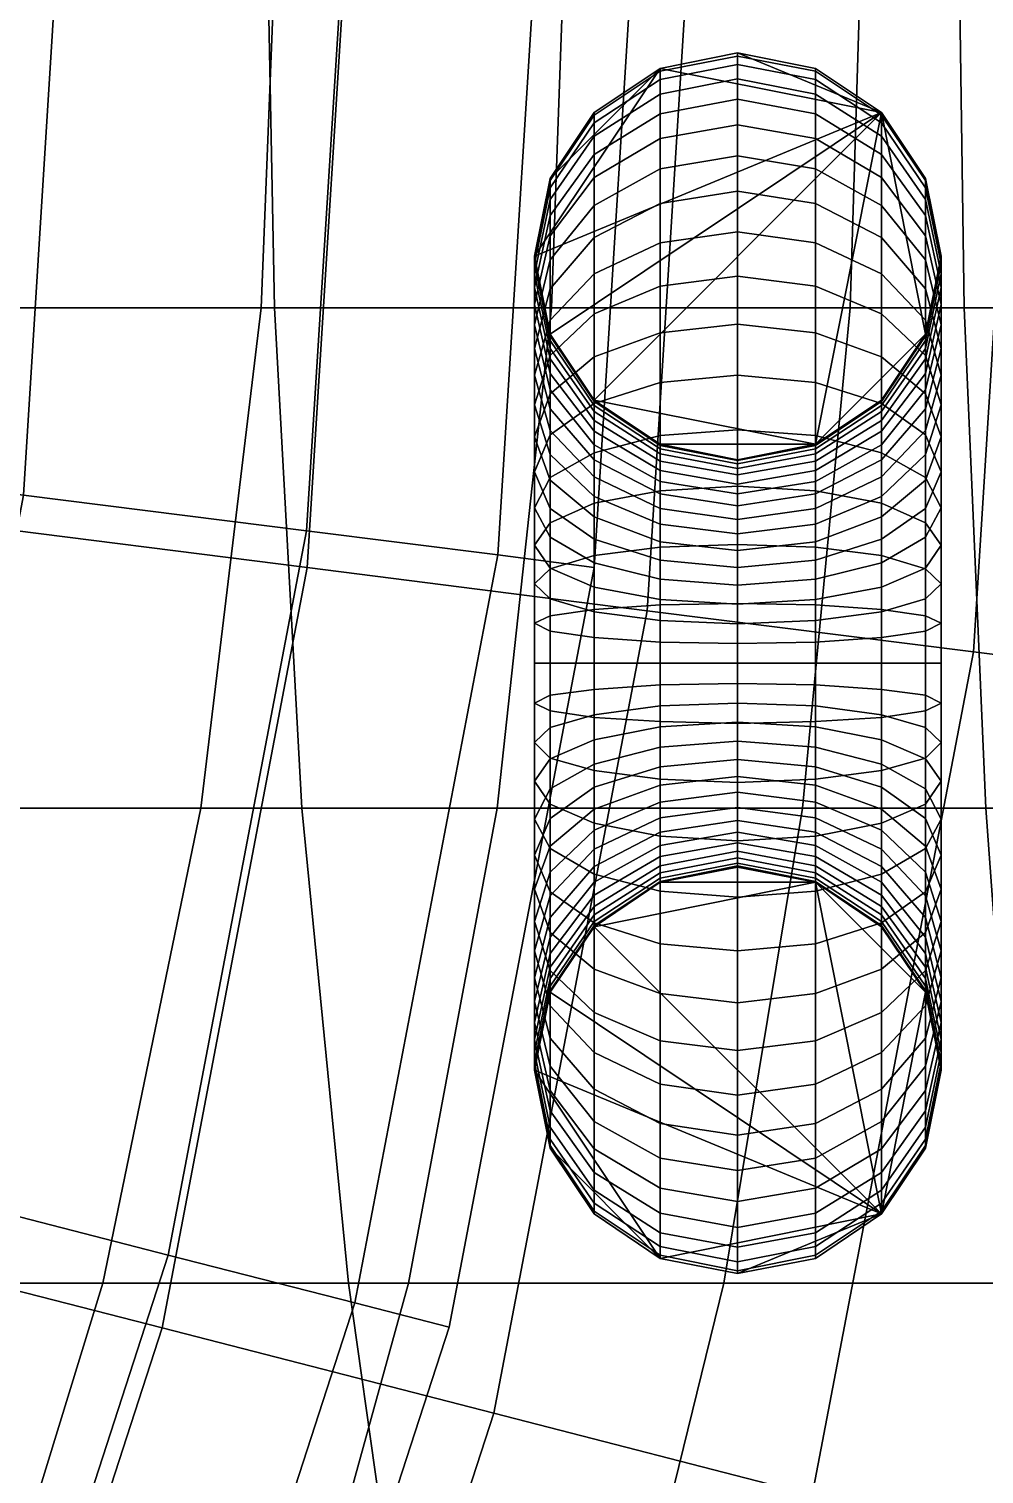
# Model space of a CAD drawing. Extents: x -12.67 to -8.75, y 8.92 to 12.36.
# Drawn here: x -10.4872 to -10.3414, y 10.1382 to 10.3586 of the extents above; entities that cross this region are included whole.
import ezdxf

# ---------------------------------------------------------------- set-up
doc = ezdxf.new("R2010")
doc.units = 0
for name, color, linetype in [('CHEST', 253, 'CONTINUOUS'), ('FACE', 253, 'CONTINUOUS'), ('HEAD', 253, 'CONTINUOUS'), ('MOUTH', 7, 'CONTINUOUS')]:
    doc.layers.add(name, color=color, linetype=linetype)

msp = doc.modelspace()

# ---------------------------------------------------------------- meshes
at = {"layer": 'CHEST'}
mesh = msp.add_polyface(dxfattribs=at)
corners = [(-10.5077, 9.9162, 0.3399), (-10.5536, 9.9414, 0.3533), (-10.5033, 10.0482, 0.3533), (-10.4547, 10.029, 0.3399), (-10.6005, 9.9672, -0.4978), (-10.5536, 9.9414, -0.491), (-10.5033, 10.0482, -0.491), (-10.5531, 10.0679, -0.4978), (-10.5077, 9.9162, -0.4776), (-10.4547, 10.029, -0.4776), (-10.2869, 9.9625, 0.2254), (-10.3234, 9.977, 0.2623), (-10.2794, 10.1124, 0.2623), (-10.2413, 10.1026, 0.2254), (-10.364, 9.9931, 0.2941), (-10.3217, 10.1232, 0.2941), (-10.408, 10.0105, 0.3201), (-10.3676, 10.135, 0.3201), (-10.4162, 10.1475, 0.3399), (-10.4668, 10.1605, 0.3533), (-10.5531, 10.0679, 0.3601), (-10.5187, 10.1738, 0.3601), (-10.4668, 10.1605, -0.491), (-10.5187, 10.1738, -0.4978), (-10.4162, 10.1475, -0.4776), (-10.408, 10.0105, -0.4577), (-10.3676, 10.135, -0.4577), (-10.364, 9.9931, -0.4317), (-10.3217, 10.1232, -0.4317), (-10.3234, 9.977, -0.4), (-10.2794, 10.1124, -0.4), (-10.2869, 9.9625, -0.3631), (-10.2413, 10.1026, -0.3631), (-10.2961, 10.2577, 0.2941), (-10.2528, 10.2522, 0.2623), (-10.343, 10.2636, 0.3201), (-10.3928, 10.2699, 0.3399), (-10.4447, 10.2765, 0.3533), (-10.4978, 10.2832, 0.3601), (-10.5709, 10.1872, 0.3601), (-10.5514, 10.2899, 0.3601), (-10.5709, 10.1872, -0.4978), (-10.4978, 10.2832, -0.4978), (-10.5514, 10.2899, -0.4978), (-10.4447, 10.2765, -0.491), (-10.3928, 10.2699, -0.4776), (-10.343, 10.2636, -0.4577), (-10.2961, 10.2577, -0.4317), (-10.2528, 10.2522, -0.4), (-10.2875, 10.3943, 0.2941), (-10.2438, 10.3943, 0.2623), (-10.3348, 10.3943, 0.3201), (-10.385, 10.3943, 0.3399), (-10.4373, 10.3943, 0.3533), (-10.4908, 10.3943, 0.3601), (-10.5448, 10.3943, 0.3601), (-10.4908, 10.3943, -0.4978), (-10.5448, 10.3943, -0.4978), (-10.4373, 10.3943, -0.491), (-10.385, 10.3943, -0.4776), (-10.3348, 10.3943, -0.4577), (-10.2875, 10.3943, -0.4317), (-10.2438, 10.3943, -0.4)]
mesh.append_faces([[corners[k] for k in face] for face in [(0, 1, 2, 3), (4, 5, 6, 7), (5, 8, 9, 6), (10, 11, 12, 13), (11, 14, 15, 12), (14, 16, 17, 15), (16, 3, 18, 17), (3, 2, 19, 18), (2, 20, 21, 19), (7, 6, 22, 23), (6, 9, 24, 22), (9, 25, 26, 24), (25, 27, 28, 26), (27, 29, 30, 28), (29, 31, 32, 30), (12, 15, 33, 34), (15, 17, 35, 33), (17, 18, 36, 35), (18, 19, 37, 36), (19, 21, 38, 37), (21, 39, 40, 38), (41, 23, 42, 43), (23, 22, 44, 42), (22, 24, 45, 44), (24, 26, 46, 45), (26, 28, 47, 46), (28, 30, 48, 47), (34, 33, 49, 50), (33, 35, 51, 49), (35, 36, 52, 51), (36, 37, 53, 52), (37, 38, 54, 53), (38, 40, 55, 54), (43, 42, 56, 57), (42, 44, 58, 56), (44, 45, 59, 58), (45, 46, 60, 59), (46, 47, 61, 60), (47, 48, 62, 61)]])
at = {"layer": 'FACE'}
mesh = msp.add_polyface(dxfattribs=at)
corners = [(-10.6937, 10.3135, 0.0467), (-10.6134, 10.3034, 0.1329), (-10.6077, 10.3943, 0.1329), (-10.6887, 10.3943, 0.0467), (-10.6974, 10.0448, 0.1329), (-10.6365, 10.0113, 0.2286), (-10.594, 10.1017, 0.2286), (-10.6587, 10.1272, 0.1329), (-10.5632, 10.1966, 0.2286), (-10.6305, 10.2139, 0.1329), (-10.5445, 10.2947, 0.2286), (-10.5382, 10.3943, 0.2286), (-10.5866, 9.9839, 0.3322), (-10.5411, 10.0807, 0.3322), (-10.508, 10.1824, 0.3322), (-10.488, 10.2875, 0.3322), (-10.4813, 10.3943, 0.3322), (-10.5006, 10.0647, 0.4421), (-10.4659, 10.1716, 0.4421), (-10.4448, 10.2821, 0.4421), (-10.4377, 10.3943, 0.4421), (-10.4733, 10.0538, 0.5566), (-10.4374, 10.1643, 0.5566), (-10.4156, 10.2784, 0.5566), (-10.4083, 10.3943, 0.5566), (-10.4595, 10.0484, 0.6739), (-10.423, 10.1606, 0.6739), (-10.4009, 10.2765, 0.6739), (-10.3935, 10.3943, 0.6739), (-10.4595, 10.0484, 0.7922), (-10.423, 10.1606, 0.7922), (-10.4009, 10.2765, 0.7922), (-10.3935, 10.3943, 0.7922), (-10.4733, 10.0538, 0.9095), (-10.4374, 10.1643, 0.9095), (-10.4156, 10.2784, 0.9095), (-10.4083, 10.3943, 0.9095), (-10.5006, 10.0647, 1.024), (-10.4659, 10.1716, 1.024), (-10.4448, 10.2821, 1.024), (-10.4377, 10.3943, 1.024), (-10.5411, 10.0807, 1.1339), (-10.508, 10.1824, 1.1339), (-10.488, 10.2875, 1.1339), (-10.4813, 10.3943, 1.1339), (-10.5866, 9.9839, 1.1339), (-10.6365, 10.0113, 1.2375), (-10.594, 10.1017, 1.2375), (-10.5632, 10.1966, 1.2375), (-10.5445, 10.2947, 1.2375), (-10.5382, 10.3943, 1.2375), (-10.6974, 10.0448, 1.3332), (-10.6587, 10.1272, 1.3332), (-10.6305, 10.2139, 1.3332), (-10.6134, 10.3034, 1.3332), (-10.6077, 10.3943, 1.3332), (-10.7089, 10.234, 1.4193), (-10.6937, 10.3135, 1.4193), (-10.6887, 10.3943, 1.4193)]
mesh.append_faces([[corners[k] for k in face] for face in [(0, 1, 2, 3), (4, 5, 6, 7), (7, 6, 8, 9), (9, 8, 10, 1), (1, 10, 11, 2), (5, 12, 13, 6), (6, 13, 14, 8), (8, 14, 15, 10), (10, 15, 16, 11), (13, 17, 18, 14), (14, 18, 19, 15), (15, 19, 20, 16), (17, 21, 22, 18), (18, 22, 23, 19), (19, 23, 24, 20), (21, 25, 26, 22), (22, 26, 27, 23), (23, 27, 28, 24), (25, 29, 30, 26), (26, 30, 31, 27), (27, 31, 32, 28), (29, 33, 34, 30), (30, 34, 35, 31), (31, 35, 36, 32), (33, 37, 38, 34), (34, 38, 39, 35), (35, 39, 40, 36), (37, 41, 42, 38), (38, 42, 43, 39), (39, 43, 44, 40), (45, 46, 47, 41), (41, 47, 48, 42), (42, 48, 49, 43), (43, 49, 50, 44), (46, 51, 52, 47), (47, 52, 53, 48), (48, 53, 54, 49), (49, 54, 55, 50), (53, 56, 57, 54), (54, 57, 58, 55)]])
at = {"layer": 'HEAD'}
mesh = msp.add_polyface(dxfattribs=at)
corners = [(-10.5554, 10.3943, 2.6811), (-10.4512, 10.3943, 2.7094), (-10.4497, 10.3161, 2.7034), (-10.5536, 10.3161, 2.6752), (-10.3455, 10.3943, 2.7316), (-10.3444, 10.3161, 2.7255), (-10.2387, 10.3943, 2.7476), (-10.2379, 10.3161, 2.7415), (-10.1311, 10.3943, 2.7575), (-10.1307, 10.3161, 2.7513), (-10.4455, 10.2398, 2.6856), (-10.5483, 10.2398, 2.6577), (-10.3411, 10.2398, 2.7075), (-10.2357, 10.2398, 2.7233), (-10.1296, 10.2398, 2.733), (-10.4384, 10.1673, 2.6564), (-10.5396, 10.1673, 2.6289), (-10.3358, 10.1673, 2.678), (-10.2321, 10.1673, 2.6935), (-10.1277, 10.1673, 2.7031), (-10.4289, 10.1004, 2.6166), (-10.5278, 10.1004, 2.5897), (-10.3286, 10.1004, 2.6376), (-10.2272, 10.1004, 2.6528), (-10.1252, 10.1004, 2.6621), (-10.122, 10.0407, 2.6113), (-10.2211, 10.0407, 2.6022), (-10.5221, 10.0407, 1.7711), (-10.4707, 10.0407, 1.799), (-10.4477, 10.1004, 1.7535), (-10.4965, 10.1004, 1.727), (-10.4178, 10.0407, 1.8239), (-10.3975, 10.1004, 1.7771), (-10.3635, 10.0407, 1.8456), (-10.3459, 10.1004, 1.7978), (-10.308, 10.0407, 1.8642), (-10.2932, 10.1004, 1.8154), (-10.2516, 10.0407, 1.8795), (-10.2397, 10.1004, 1.83), (-10.1943, 10.0407, 1.8915), (-10.1853, 10.1004, 1.8414), (-10.1365, 10.0407, 1.9002), (-10.1304, 10.1004, 1.8496), (-10.5437, 10.1004, 1.6978), (-10.4759, 10.1673, 1.6916), (-10.5211, 10.1673, 1.6636), (-10.4292, 10.1673, 1.7169), (-10.3811, 10.1673, 1.7395), (-10.3318, 10.1673, 1.7593), (-10.2814, 10.1673, 1.7762), (-10.2301, 10.1673, 1.7901), (-10.178, 10.1673, 1.801), (-10.1255, 10.1673, 1.8089), (-10.4609, 10.2398, 1.6656), (-10.5045, 10.2398, 1.6385), (-10.4157, 10.2398, 1.6901), (-10.3691, 10.2398, 1.712), (-10.3214, 10.2398, 1.7311), (-10.2727, 10.2398, 1.7475), (-10.223, 10.2398, 1.7609), (-10.1727, 10.2398, 1.7715), (-10.4517, 10.3161, 1.6498), (-10.4944, 10.3161, 1.6232), (-10.4074, 10.3161, 1.6738), (-10.3618, 10.3161, 1.6952), (-10.3151, 10.3161, 1.7139), (-10.2673, 10.3161, 1.7299), (-10.2188, 10.3161, 1.7431), (-10.1695, 10.3161, 1.7535), (-10.4486, 10.3943, 1.6445), (-10.491, 10.3943, 1.6181), (-10.4046, 10.3943, 1.6683), (-10.3594, 10.3943, 1.6896), (-10.313, 10.3943, 1.7082), (-10.2656, 10.3943, 1.724), (-10.2173, 10.3943, 1.7371), (-10.1684, 10.3943, 1.7474)]
mesh.append_faces([[corners[k] for k in face] for face in [(0, 1, 2, 3), (1, 4, 5, 2), (4, 6, 7, 5), (6, 8, 9, 7), (3, 2, 10, 11), (2, 5, 12, 10), (5, 7, 13, 12), (7, 9, 14, 13), (11, 10, 15, 16), (10, 12, 17, 15), (12, 13, 18, 17), (13, 14, 19, 18), (16, 15, 20, 21), (15, 17, 22, 20), (17, 18, 23, 22), (18, 19, 24, 23), (23, 24, 25, 26), (27, 28, 29, 30), (28, 31, 32, 29), (31, 33, 34, 32), (33, 35, 36, 34), (35, 37, 38, 36), (37, 39, 40, 38), (39, 41, 42, 40), (43, 30, 44, 45), (30, 29, 46, 44), (29, 32, 47, 46), (32, 34, 48, 47), (34, 36, 49, 48), (36, 38, 50, 49), (38, 40, 51, 50), (40, 42, 52, 51), (45, 44, 53, 54), (44, 46, 55, 53), (46, 47, 56, 55), (47, 48, 57, 56), (48, 49, 58, 57), (49, 50, 59, 58), (50, 51, 60, 59), (54, 53, 61, 62), (53, 55, 63, 61), (55, 56, 64, 63), (56, 57, 65, 64), (57, 58, 66, 65), (58, 59, 67, 66), (59, 60, 68, 67), (62, 61, 69, 70), (61, 63, 71, 69), (63, 64, 72, 71), (64, 65, 73, 72), (65, 66, 74, 73), (66, 67, 75, 74), (67, 68, 76, 75)]])
at = {"layer": 'MOUTH'}
mesh = msp.add_polyface(dxfattribs=at)
corners = [(-10.4009, 10.3152, 0.7807), (-10.3908, 10.3194, 0.7755), (-10.3908, 10.326, 0.7814), (-10.4009, 10.3213, 0.7862), (-10.379, 10.3209, 0.7736), (-10.379, 10.3277, 0.7798), (-10.3908, 10.332, 0.788), (-10.4009, 10.3268, 0.7923), (-10.379, 10.3339, 0.7865), (-10.4076, 10.319, 0.7987), (-10.4009, 10.3317, 0.7989), (-10.4076, 10.3234, 0.8045), (-10.3908, 10.3373, 0.7952), (-10.379, 10.3393, 0.7939), (-10.4009, 10.336, 0.806), (-10.4076, 10.3271, 0.8107), (-10.3908, 10.3419, 0.8028), (-10.379, 10.344, 0.8017), (-10.41, 10.3166, 0.8163), (-10.4076, 10.3302, 0.8173), (-10.41, 10.3192, 0.8219), (-10.4009, 10.3395, 0.8135), (-10.3908, 10.3457, 0.8109), (-10.379, 10.3479, 0.81), (-10.4076, 10.3326, 0.8241), (-10.41, 10.3213, 0.8276), (-10.4009, 10.3423, 0.8212), (-10.3908, 10.3487, 0.8193), (-10.379, 10.351, 0.8186), (-10.4076, 10.3344, 0.8312), (-10.41, 10.3228, 0.8335), (-10.4009, 10.3443, 0.8292), (-10.3908, 10.3509, 0.8279), (-10.379, 10.3532, 0.8274), (-10.4076, 10.3355, 0.8384), (-10.41, 10.3237, 0.8395), (-10.4009, 10.3455, 0.8374), (-10.3908, 10.3522, 0.8367), (-10.379, 10.3545, 0.8365), (-10.4076, 10.3358, 0.8456), (-10.41, 10.324, 0.8456), (-10.4009, 10.3459, 0.8456), (-10.3908, 10.3526, 0.8456), (-10.379, 10.355, 0.8456), (-10.357, 10.3459, 0.8456), (-10.4076, 10.3121, 0.8456)]
mesh.append_faces([[corners[k] for k in face] for face in [(0, 1, 2, 3), (1, 4, 5, 2), (3, 2, 6, 7), (2, 5, 8, 6), (9, 7, 10, 11), (7, 6, 12, 10), (6, 8, 13, 12), (11, 10, 14, 15), (10, 12, 16, 14), (12, 13, 17, 16), (18, 15, 19, 20), (15, 14, 21, 19), (14, 16, 22, 21), (16, 17, 23, 22), (20, 19, 24, 25), (19, 21, 26, 24), (21, 22, 27, 26), (22, 23, 28, 27), (25, 24, 29, 30), (24, 26, 31, 29), (26, 27, 32, 31), (27, 28, 33, 32), (30, 29, 34, 35), (29, 31, 36, 34), (31, 32, 37, 36), (32, 33, 38, 37), (35, 34, 39, 40), (34, 36, 41, 39), (36, 37, 42, 41), (37, 38, 43, 42), (44, 45, 40, 40), (44, 40, 42, 42), (40, 39, 42, 42), (39, 41, 42, 42)]])
mesh = msp.add_polyface(dxfattribs=at)
corners = [(-10.379, 10.3209, 0.7736), (-10.3671, 10.3194, 0.7755), (-10.3671, 10.326, 0.7814), (-10.379, 10.3277, 0.7798), (-10.357, 10.3152, 0.7807), (-10.357, 10.3213, 0.7862), (-10.3671, 10.332, 0.788), (-10.379, 10.3339, 0.7865), (-10.357, 10.3268, 0.7923), (-10.3671, 10.3373, 0.7952), (-10.379, 10.3393, 0.7939), (-10.357, 10.3317, 0.7989), (-10.3503, 10.319, 0.7987), (-10.3503, 10.3234, 0.8045), (-10.3671, 10.3419, 0.8028), (-10.379, 10.344, 0.8017), (-10.357, 10.336, 0.806), (-10.3503, 10.3271, 0.8107), (-10.3671, 10.3457, 0.8109), (-10.379, 10.3479, 0.81), (-10.357, 10.3395, 0.8135), (-10.3503, 10.3302, 0.8173), (-10.3479, 10.3166, 0.8163), (-10.3479, 10.3192, 0.8219), (-10.3671, 10.3487, 0.8193), (-10.379, 10.351, 0.8186), (-10.357, 10.3423, 0.8212), (-10.3503, 10.3326, 0.8241), (-10.3479, 10.3213, 0.8276), (-10.3671, 10.3509, 0.8279), (-10.379, 10.3532, 0.8274), (-10.357, 10.3443, 0.8292), (-10.3503, 10.3344, 0.8312), (-10.3479, 10.3228, 0.8335), (-10.3671, 10.3522, 0.8367), (-10.379, 10.3545, 0.8365), (-10.357, 10.3455, 0.8374), (-10.3503, 10.3355, 0.8384), (-10.3479, 10.3237, 0.8395), (-10.3671, 10.3526, 0.8456), (-10.379, 10.355, 0.8456), (-10.357, 10.3459, 0.8456), (-10.3503, 10.3358, 0.8456), (-10.3479, 10.324, 0.8456), (-10.3908, 10.3526, 0.8456), (-10.3503, 10.3121, 0.8456)]
mesh.append_faces([[corners[k] for k in face] for face in [(0, 1, 2, 3), (1, 4, 5, 2), (3, 2, 6, 7), (2, 5, 8, 6), (7, 6, 9, 10), (6, 8, 11, 9), (8, 12, 13, 11), (10, 9, 14, 15), (9, 11, 16, 14), (11, 13, 17, 16), (15, 14, 18, 19), (14, 16, 20, 18), (16, 17, 21, 20), (17, 22, 23, 21), (19, 18, 24, 25), (18, 20, 26, 24), (20, 21, 27, 26), (21, 23, 28, 27), (25, 24, 29, 30), (24, 26, 31, 29), (26, 27, 32, 31), (27, 28, 33, 32), (30, 29, 34, 35), (29, 31, 36, 34), (31, 32, 37, 36), (32, 33, 38, 37), (35, 34, 39, 40), (34, 36, 41, 39), (36, 37, 42, 41), (37, 38, 43, 42), (40, 39, 41, 41), (40, 41, 44, 44), (41, 42, 45, 45), (42, 43, 45, 45)]])
mesh = msp.add_polyface(dxfattribs=at)
corners = [(-10.4009, 10.294, 0.768), (-10.3908, 10.2966, 0.7618), (-10.3908, 10.3047, 0.7656), (-10.4009, 10.3015, 0.7715), (-10.379, 10.2975, 0.7596), (-10.379, 10.3058, 0.7635), (-10.4076, 10.2967, 0.7804), (-10.4009, 10.3086, 0.7757), (-10.4076, 10.303, 0.7841), (-10.3908, 10.3123, 0.7701), (-10.379, 10.3136, 0.7682), (-10.41, 10.2964, 0.794), (-10.4076, 10.3088, 0.7884), (-10.41, 10.3013, 0.7976), (-10.4009, 10.3152, 0.7807), (-10.3908, 10.3194, 0.7755), (-10.379, 10.3209, 0.7736), (-10.4076, 10.2937, 0.8068), (-10.41, 10.3058, 0.8017), (-10.4076, 10.2974, 0.8101), (-10.4076, 10.3142, 0.7933), (-10.4009, 10.3213, 0.7862), (-10.41, 10.3099, 0.8062), (-10.4076, 10.3007, 0.8138), (-10.4076, 10.319, 0.7987), (-10.4009, 10.3268, 0.7923), (-10.41, 10.3135, 0.8111), (-10.4076, 10.3036, 0.8177), (-10.4076, 10.3234, 0.8045), (-10.4009, 10.2952, 0.8233), (-10.4076, 10.3061, 0.8219), (-10.4009, 10.2973, 0.8267), (-10.41, 10.3166, 0.8163), (-10.4076, 10.3271, 0.8107), (-10.4076, 10.3083, 0.8264), (-10.4009, 10.2989, 0.8302), (-10.41, 10.3192, 0.8219), (-10.4076, 10.3099, 0.831), (-10.4009, 10.3003, 0.834), (-10.41, 10.3213, 0.8276), (-10.4076, 10.3111, 0.8358), (-10.4009, 10.3012, 0.8378), (-10.41, 10.3228, 0.8335), (-10.4076, 10.3118, 0.8407), (-10.4009, 10.3018, 0.8417), (-10.41, 10.3237, 0.8395), (-10.3908, 10.2951, 0.8423), (-10.4009, 10.302, 0.8456), (-10.3908, 10.2953, 0.8456), (-10.4076, 10.3121, 0.8456), (-10.41, 10.324, 0.8456), (-10.357, 10.3459, 0.8456), (-10.3671, 10.2953, 0.8456)]
mesh.append_faces([[corners[k] for k in face] for face in [(0, 1, 2, 3), (1, 4, 5, 2), (6, 3, 7, 8), (3, 2, 9, 7), (2, 5, 10, 9), (11, 8, 12, 13), (8, 7, 14, 12), (7, 9, 15, 14), (9, 10, 16, 15), (17, 13, 18, 19), (13, 12, 20, 18), (12, 14, 21, 20), (19, 18, 22, 23), (18, 20, 24, 22), (20, 21, 25, 24), (23, 22, 26, 27), (22, 24, 28, 26), (29, 27, 30, 31), (27, 26, 32, 30), (26, 28, 33, 32), (31, 30, 34, 35), (30, 32, 36, 34), (35, 34, 37, 38), (34, 36, 39, 37), (38, 37, 40, 41), (37, 39, 42, 40), (41, 40, 43, 44), (40, 42, 45, 43), (46, 44, 47, 48), (44, 43, 49, 47), (43, 45, 50, 49), (51, 47, 49, 49), (52, 48, 47, 47)]])
mesh = msp.add_polyface(dxfattribs=at)
corners = [(-10.379, 10.2975, 0.7596), (-10.3671, 10.2966, 0.7618), (-10.3671, 10.3047, 0.7656), (-10.379, 10.3058, 0.7635), (-10.357, 10.294, 0.768), (-10.357, 10.3015, 0.7715), (-10.3671, 10.3123, 0.7701), (-10.379, 10.3136, 0.7682), (-10.357, 10.3086, 0.7757), (-10.3503, 10.2967, 0.7804), (-10.3503, 10.303, 0.7841), (-10.3671, 10.3194, 0.7755), (-10.379, 10.3209, 0.7736), (-10.357, 10.3152, 0.7807), (-10.3503, 10.3088, 0.7884), (-10.3479, 10.2964, 0.794), (-10.3479, 10.3013, 0.7976), (-10.3503, 10.3142, 0.7933), (-10.357, 10.3213, 0.7862), (-10.3479, 10.3058, 0.8017), (-10.3503, 10.2937, 0.8068), (-10.3503, 10.2974, 0.8101), (-10.3503, 10.319, 0.7987), (-10.357, 10.3268, 0.7923), (-10.3479, 10.3099, 0.8062), (-10.3503, 10.3007, 0.8138), (-10.3479, 10.3135, 0.8111), (-10.3503, 10.3234, 0.8045), (-10.3503, 10.3036, 0.8177), (-10.3479, 10.3166, 0.8163), (-10.3503, 10.3271, 0.8107), (-10.3503, 10.3061, 0.8219), (-10.357, 10.2952, 0.8233), (-10.357, 10.2973, 0.8267), (-10.3503, 10.3083, 0.8264), (-10.3479, 10.3192, 0.8219), (-10.357, 10.2989, 0.8302), (-10.3503, 10.3099, 0.831), (-10.3479, 10.3213, 0.8276), (-10.357, 10.3003, 0.834), (-10.3503, 10.3111, 0.8358), (-10.3479, 10.3228, 0.8335), (-10.357, 10.3012, 0.8378), (-10.3503, 10.3118, 0.8407), (-10.3479, 10.3237, 0.8395), (-10.357, 10.3018, 0.8417), (-10.3503, 10.3121, 0.8456), (-10.3479, 10.324, 0.8456), (-10.357, 10.302, 0.8456), (-10.3671, 10.2951, 0.8423), (-10.3671, 10.2953, 0.8456), (-10.357, 10.3459, 0.8456), (-10.4009, 10.302, 0.8456)]
mesh.append_faces([[corners[k] for k in face] for face in [(0, 1, 2, 3), (1, 4, 5, 2), (3, 2, 6, 7), (2, 5, 8, 6), (5, 9, 10, 8), (7, 6, 11, 12), (6, 8, 13, 11), (8, 10, 14, 13), (10, 15, 16, 14), (13, 14, 17, 18), (14, 16, 19, 17), (16, 20, 21, 19), (18, 17, 22, 23), (17, 19, 24, 22), (19, 21, 25, 24), (22, 24, 26, 27), (24, 25, 28, 26), (27, 26, 29, 30), (26, 28, 31, 29), (28, 32, 33, 31), (29, 31, 34, 35), (31, 33, 36, 34), (35, 34, 37, 38), (34, 36, 39, 37), (38, 37, 40, 41), (37, 39, 42, 40), (41, 40, 43, 44), (40, 42, 45, 43), (44, 43, 46, 47), (43, 45, 48, 46), (45, 49, 50, 48), (51, 46, 50, 50), (51, 50, 52, 52), (46, 48, 50, 50)]])
mesh = msp.add_polyface(dxfattribs=at)
corners = [(-10.3908, 10.2796, 0.7566), (-10.379, 10.28, 0.7543), (-10.379, 10.2889, 0.7565), (-10.3908, 10.2882, 0.7588), (-10.41, 10.2799, 0.7862), (-10.4076, 10.2833, 0.7748), (-10.4076, 10.2902, 0.7773), (-10.41, 10.2856, 0.7883), (-10.4009, 10.2863, 0.7652), (-10.4009, 10.294, 0.768), (-10.3908, 10.2966, 0.7618), (-10.379, 10.2975, 0.7596), (-10.4076, 10.2811, 0.7992), (-10.41, 10.2911, 0.7909), (-10.4076, 10.2855, 0.8013), (-10.4076, 10.2967, 0.7804), (-10.4009, 10.3015, 0.7715), (-10.4009, 10.2808, 0.8102), (-10.4076, 10.2898, 0.8039), (-10.4009, 10.2842, 0.8122), (-10.41, 10.2964, 0.794), (-10.4076, 10.303, 0.7841), (-10.3908, 10.2804, 0.8178), (-10.4009, 10.2873, 0.8146), (-10.3908, 10.2831, 0.8198), (-10.4076, 10.2937, 0.8068), (-10.41, 10.3013, 0.7976), (-10.379, 10.2816, 0.8216), (-10.3908, 10.2855, 0.822), (-10.379, 10.2838, 0.8237), (-10.4009, 10.2903, 0.8172), (-10.4076, 10.2974, 0.8101), (-10.3908, 10.2877, 0.8244), (-10.379, 10.2859, 0.8259), (-10.4009, 10.2929, 0.8201), (-10.4076, 10.3007, 0.8138), (-10.3908, 10.2896, 0.827), (-10.379, 10.2877, 0.8284), (-10.4009, 10.2952, 0.8233), (-10.4076, 10.3036, 0.8177), (-10.3908, 10.2913, 0.8299), (-10.379, 10.2892, 0.831), (-10.4009, 10.2973, 0.8267), (-10.3908, 10.2927, 0.8328), (-10.379, 10.2906, 0.8337), (-10.4009, 10.2989, 0.8302), (-10.3908, 10.2938, 0.8359), (-10.379, 10.2916, 0.8366), (-10.4009, 10.3003, 0.834), (-10.3908, 10.2946, 0.8391), (-10.379, 10.2923, 0.8396), (-10.4009, 10.3012, 0.8378), (-10.3908, 10.2951, 0.8423), (-10.379, 10.2928, 0.8426), (-10.4009, 10.3018, 0.8417), (-10.3908, 10.2953, 0.8456), (-10.379, 10.2929, 0.8456)]
mesh.append_faces([[corners[k] for k in face] for face in [(0, 1, 2, 3), (4, 5, 6, 7), (5, 8, 9, 6), (8, 3, 10, 9), (3, 2, 11, 10), (12, 7, 13, 14), (7, 6, 15, 13), (6, 9, 16, 15), (17, 14, 18, 19), (14, 13, 20, 18), (13, 15, 21, 20), (22, 19, 23, 24), (19, 18, 25, 23), (18, 20, 26, 25), (27, 24, 28, 29), (24, 23, 30, 28), (23, 25, 31, 30), (29, 28, 32, 33), (28, 30, 34, 32), (30, 31, 35, 34), (33, 32, 36, 37), (32, 34, 38, 36), (34, 35, 39, 38), (37, 36, 40, 41), (36, 38, 42, 40), (41, 40, 43, 44), (40, 42, 45, 43), (44, 43, 46, 47), (43, 45, 48, 46), (47, 46, 49, 50), (46, 48, 51, 49), (50, 49, 52, 53), (49, 51, 54, 52), (53, 52, 55, 56)]])
mesh = msp.add_polyface(dxfattribs=at)
corners = [(-10.379, 10.28, 0.7543), (-10.3671, 10.2796, 0.7566), (-10.3671, 10.2882, 0.7588), (-10.379, 10.2889, 0.7565), (-10.3671, 10.2966, 0.7618), (-10.379, 10.2975, 0.7596), (-10.357, 10.2863, 0.7652), (-10.357, 10.294, 0.768), (-10.3503, 10.2833, 0.7748), (-10.3503, 10.2902, 0.7773), (-10.3479, 10.2799, 0.7862), (-10.3479, 10.2856, 0.7883), (-10.3503, 10.2967, 0.7804), (-10.357, 10.3015, 0.7715), (-10.3479, 10.2911, 0.7909), (-10.3503, 10.2811, 0.7992), (-10.3503, 10.2855, 0.8013), (-10.3479, 10.2964, 0.794), (-10.3503, 10.303, 0.7841), (-10.3503, 10.2898, 0.8039), (-10.357, 10.2808, 0.8102), (-10.357, 10.2842, 0.8122), (-10.3503, 10.2937, 0.8068), (-10.3479, 10.3013, 0.7976), (-10.357, 10.2873, 0.8146), (-10.3671, 10.2804, 0.8178), (-10.3671, 10.2831, 0.8198), (-10.357, 10.2903, 0.8172), (-10.3503, 10.2974, 0.8101), (-10.3671, 10.2855, 0.822), (-10.357, 10.2929, 0.8201), (-10.3503, 10.3007, 0.8138), (-10.3671, 10.2877, 0.8244), (-10.379, 10.2838, 0.8237), (-10.379, 10.2859, 0.8259), (-10.357, 10.2952, 0.8233), (-10.3503, 10.3036, 0.8177), (-10.3671, 10.2896, 0.827), (-10.379, 10.2877, 0.8284), (-10.3671, 10.2913, 0.8299), (-10.357, 10.2973, 0.8267), (-10.379, 10.2892, 0.831), (-10.3671, 10.2927, 0.8328), (-10.357, 10.2989, 0.8302), (-10.379, 10.2906, 0.8337), (-10.3671, 10.2938, 0.8359), (-10.357, 10.3003, 0.834), (-10.379, 10.2916, 0.8366), (-10.3671, 10.2946, 0.8391), (-10.357, 10.3012, 0.8378), (-10.379, 10.2923, 0.8396), (-10.3671, 10.2951, 0.8423), (-10.357, 10.3018, 0.8417), (-10.379, 10.2928, 0.8426), (-10.379, 10.2929, 0.8456), (-10.3671, 10.2953, 0.8456), (-10.3908, 10.2953, 0.8456)]
mesh.append_faces([[corners[k] for k in face] for face in [(0, 1, 2, 3), (3, 2, 4, 5), (2, 6, 7, 4), (6, 8, 9, 7), (8, 10, 11, 9), (7, 9, 12, 13), (9, 11, 14, 12), (11, 15, 16, 14), (12, 14, 17, 18), (14, 16, 19, 17), (16, 20, 21, 19), (17, 19, 22, 23), (19, 21, 24, 22), (21, 25, 26, 24), (22, 24, 27, 28), (24, 26, 29, 27), (28, 27, 30, 31), (27, 29, 32, 30), (29, 33, 34, 32), (31, 30, 35, 36), (30, 32, 37, 35), (32, 34, 38, 37), (35, 37, 39, 40), (37, 38, 41, 39), (40, 39, 42, 43), (39, 41, 44, 42), (43, 42, 45, 46), (42, 44, 47, 45), (46, 45, 48, 49), (45, 47, 50, 48), (49, 48, 51, 52), (48, 50, 53, 51), (51, 53, 54, 55), (55, 54, 56, 56)]])
mesh = msp.add_polyface(dxfattribs=at)
corners = [(-10.379, 10.2619, 0.8146), (-10.3908, 10.2619, 0.8122), (-10.3908, 10.2651, 0.8124), (-10.379, 10.2649, 0.8147), (-10.4009, 10.2619, 0.8055), (-10.4009, 10.2658, 0.8057), (-10.4076, 10.2619, 0.7954), (-10.4076, 10.2668, 0.7956), (-10.41, 10.2619, 0.7835), (-10.41, 10.268, 0.7838), (-10.4076, 10.2619, 0.7717), (-10.4076, 10.2691, 0.772), (-10.4009, 10.2619, 0.7616), (-10.4009, 10.2701, 0.762), (-10.3908, 10.2619, 0.7549), (-10.3908, 10.2708, 0.7553), (-10.379, 10.2619, 0.7525), (-10.379, 10.271, 0.7529), (-10.3908, 10.2684, 0.8128), (-10.379, 10.2679, 0.8152), (-10.4009, 10.2697, 0.8062), (-10.4076, 10.2717, 0.7964), (-10.41, 10.274, 0.7847), (-10.4076, 10.2763, 0.7731), (-10.4009, 10.2783, 0.7632), (-10.3908, 10.2796, 0.7566), (-10.379, 10.28, 0.7543), (-10.3908, 10.2716, 0.8136), (-10.379, 10.2709, 0.8159), (-10.4009, 10.2735, 0.8072), (-10.4076, 10.2764, 0.7976), (-10.41, 10.2799, 0.7862), (-10.4076, 10.2833, 0.7748), (-10.4009, 10.2863, 0.7652), (-10.3908, 10.2882, 0.7588), (-10.3908, 10.2747, 0.8147), (-10.379, 10.2738, 0.8169), (-10.4009, 10.2772, 0.8085), (-10.4076, 10.2811, 0.7992), (-10.41, 10.2856, 0.7883), (-10.3908, 10.2776, 0.8161), (-10.379, 10.2765, 0.8182), (-10.4009, 10.2808, 0.8102), (-10.4076, 10.2855, 0.8013), (-10.3908, 10.2804, 0.8178), (-10.379, 10.2791, 0.8198), (-10.4009, 10.2842, 0.8122), (-10.3908, 10.2831, 0.8198), (-10.379, 10.2816, 0.8216)]
mesh.append_faces([[corners[k] for k in face] for face in [(0, 1, 2, 3), (1, 4, 5, 2), (4, 6, 7, 5), (6, 8, 9, 7), (8, 10, 11, 9), (10, 12, 13, 11), (12, 14, 15, 13), (14, 16, 17, 15), (3, 2, 18, 19), (2, 5, 20, 18), (5, 7, 21, 20), (7, 9, 22, 21), (9, 11, 23, 22), (11, 13, 24, 23), (13, 15, 25, 24), (15, 17, 26, 25), (19, 18, 27, 28), (18, 20, 29, 27), (20, 21, 30, 29), (21, 22, 31, 30), (22, 23, 32, 31), (23, 24, 33, 32), (24, 25, 34, 33), (28, 27, 35, 36), (27, 29, 37, 35), (29, 30, 38, 37), (30, 31, 39, 38), (36, 35, 40, 41), (35, 37, 42, 40), (37, 38, 43, 42), (41, 40, 44, 45), (40, 42, 46, 44), (45, 44, 47, 48)]])
mesh = msp.add_polyface(dxfattribs=at)
corners = [(-10.379, 10.2619, 0.7525), (-10.3671, 10.2619, 0.7549), (-10.3671, 10.2708, 0.7553), (-10.379, 10.271, 0.7529), (-10.357, 10.2619, 0.7616), (-10.357, 10.2701, 0.762), (-10.3503, 10.2619, 0.7717), (-10.3503, 10.2691, 0.772), (-10.3479, 10.2619, 0.7835), (-10.3479, 10.268, 0.7838), (-10.3503, 10.2619, 0.7954), (-10.3503, 10.2668, 0.7956), (-10.357, 10.2619, 0.8055), (-10.357, 10.2658, 0.8057), (-10.3671, 10.2619, 0.8122), (-10.3671, 10.2651, 0.8124), (-10.379, 10.2619, 0.8146), (-10.379, 10.2649, 0.8147), (-10.3671, 10.2796, 0.7566), (-10.379, 10.28, 0.7543), (-10.357, 10.2783, 0.7632), (-10.3503, 10.2763, 0.7731), (-10.3479, 10.274, 0.7847), (-10.3503, 10.2717, 0.7964), (-10.357, 10.2697, 0.8062), (-10.3671, 10.2684, 0.8128), (-10.379, 10.2679, 0.8152), (-10.357, 10.2863, 0.7652), (-10.3671, 10.2882, 0.7588), (-10.3503, 10.2833, 0.7748), (-10.3479, 10.2799, 0.7862), (-10.3503, 10.2764, 0.7976), (-10.357, 10.2735, 0.8072), (-10.3671, 10.2716, 0.8136), (-10.379, 10.2709, 0.8159), (-10.3503, 10.2811, 0.7992), (-10.3479, 10.2856, 0.7883), (-10.357, 10.2772, 0.8085), (-10.3671, 10.2747, 0.8147), (-10.379, 10.2738, 0.8169), (-10.357, 10.2808, 0.8102), (-10.3503, 10.2855, 0.8013), (-10.3671, 10.2776, 0.8161), (-10.379, 10.2765, 0.8182), (-10.3671, 10.2804, 0.8178), (-10.357, 10.2842, 0.8122), (-10.379, 10.2791, 0.8198), (-10.379, 10.2816, 0.8216), (-10.3671, 10.2831, 0.8198), (-10.379, 10.2838, 0.8237), (-10.3671, 10.2855, 0.822)]
mesh.append_faces([[corners[k] for k in face] for face in [(0, 1, 2, 3), (1, 4, 5, 2), (4, 6, 7, 5), (6, 8, 9, 7), (8, 10, 11, 9), (10, 12, 13, 11), (12, 14, 15, 13), (14, 16, 17, 15), (3, 2, 18, 19), (2, 5, 20, 18), (5, 7, 21, 20), (7, 9, 22, 21), (9, 11, 23, 22), (11, 13, 24, 23), (13, 15, 25, 24), (15, 17, 26, 25), (18, 20, 27, 28), (20, 21, 29, 27), (21, 22, 30, 29), (22, 23, 31, 30), (23, 24, 32, 31), (24, 25, 33, 32), (25, 26, 34, 33), (30, 31, 35, 36), (31, 32, 37, 35), (32, 33, 38, 37), (33, 34, 39, 38), (35, 37, 40, 41), (37, 38, 42, 40), (38, 39, 43, 42), (40, 42, 44, 45), (42, 43, 46, 44), (44, 46, 47, 48), (48, 47, 49, 50)]])
mesh = msp.add_polyface(dxfattribs=at)
corners = [(-10.379, 10.2399, 0.8237), (-10.3908, 10.2383, 0.822), (-10.3908, 10.2407, 0.8198), (-10.379, 10.2422, 0.8216), (-10.3908, 10.2433, 0.8178), (-10.379, 10.2446, 0.8198), (-10.3908, 10.2461, 0.8161), (-10.379, 10.2472, 0.8182), (-10.4009, 10.2396, 0.8122), (-10.4009, 10.243, 0.8102), (-10.3908, 10.2491, 0.8147), (-10.379, 10.25, 0.8169), (-10.4009, 10.2465, 0.8085), (-10.4076, 10.2382, 0.8013), (-10.4076, 10.2427, 0.7992), (-10.3908, 10.2522, 0.8136), (-10.379, 10.2529, 0.8159), (-10.4009, 10.2502, 0.8072), (-10.4076, 10.2473, 0.7976), (-10.41, 10.2381, 0.7883), (-10.41, 10.2439, 0.7862), (-10.3908, 10.2554, 0.8128), (-10.379, 10.2558, 0.8152), (-10.4009, 10.254, 0.8062), (-10.4076, 10.2521, 0.7964), (-10.41, 10.2498, 0.7847), (-10.4076, 10.2404, 0.7748), (-10.4076, 10.2474, 0.7731), (-10.4009, 10.2375, 0.7652), (-10.4009, 10.2455, 0.7632), (-10.3908, 10.2355, 0.7588), (-10.3908, 10.2442, 0.7566), (-10.3908, 10.2586, 0.8124), (-10.379, 10.2588, 0.8147), (-10.4009, 10.2579, 0.8057), (-10.4076, 10.257, 0.7956), (-10.41, 10.2558, 0.7838), (-10.4076, 10.2546, 0.772), (-10.4009, 10.2536, 0.762), (-10.3908, 10.253, 0.7553), (-10.379, 10.2437, 0.7543), (-10.379, 10.2527, 0.7529), (-10.3908, 10.2619, 0.8122), (-10.379, 10.2619, 0.8146), (-10.4009, 10.2619, 0.8055), (-10.4076, 10.2619, 0.7954), (-10.41, 10.2619, 0.7835), (-10.4076, 10.2619, 0.7717), (-10.4009, 10.2619, 0.7616), (-10.3908, 10.2619, 0.7549), (-10.379, 10.2619, 0.7525)]
mesh.append_faces([[corners[k] for k in face] for face in [(0, 1, 2, 3), (3, 2, 4, 5), (5, 4, 6, 7), (4, 8, 9, 6), (7, 6, 10, 11), (6, 9, 12, 10), (9, 13, 14, 12), (11, 10, 15, 16), (10, 12, 17, 15), (12, 14, 18, 17), (14, 19, 20, 18), (16, 15, 21, 22), (15, 17, 23, 21), (17, 18, 24, 23), (18, 20, 25, 24), (20, 26, 27, 25), (26, 28, 29, 27), (28, 30, 31, 29), (22, 21, 32, 33), (21, 23, 34, 32), (23, 24, 35, 34), (24, 25, 36, 35), (25, 27, 37, 36), (27, 29, 38, 37), (29, 31, 39, 38), (31, 40, 41, 39), (33, 32, 42, 43), (32, 34, 44, 42), (34, 35, 45, 44), (35, 36, 46, 45), (36, 37, 47, 46), (37, 38, 48, 47), (38, 39, 49, 48), (39, 41, 50, 49)]])
mesh = msp.add_polyface(dxfattribs=at)
corners = [(-10.3671, 10.2383, 0.822), (-10.379, 10.2399, 0.8237), (-10.379, 10.2422, 0.8216), (-10.3671, 10.2407, 0.8198), (-10.379, 10.2446, 0.8198), (-10.3671, 10.2433, 0.8178), (-10.357, 10.2396, 0.8122), (-10.3671, 10.2461, 0.8161), (-10.357, 10.243, 0.8102), (-10.379, 10.2472, 0.8182), (-10.3503, 10.2382, 0.8013), (-10.357, 10.2465, 0.8085), (-10.3503, 10.2427, 0.7992), (-10.3671, 10.2491, 0.8147), (-10.379, 10.25, 0.8169), (-10.3479, 10.2381, 0.7883), (-10.3503, 10.2473, 0.7976), (-10.3479, 10.2439, 0.7862), (-10.357, 10.2502, 0.8072), (-10.3671, 10.2522, 0.8136), (-10.379, 10.2529, 0.8159), (-10.3671, 10.2355, 0.7588), (-10.357, 10.2375, 0.7652), (-10.357, 10.2455, 0.7632), (-10.3671, 10.2442, 0.7566), (-10.3503, 10.2404, 0.7748), (-10.3503, 10.2474, 0.7731), (-10.3479, 10.2498, 0.7847), (-10.3503, 10.2521, 0.7964), (-10.357, 10.254, 0.8062), (-10.3671, 10.2554, 0.8128), (-10.379, 10.2558, 0.8152), (-10.379, 10.2437, 0.7543), (-10.3671, 10.253, 0.7553), (-10.379, 10.2527, 0.7529), (-10.357, 10.2536, 0.762), (-10.3503, 10.2546, 0.772), (-10.3479, 10.2558, 0.7838), (-10.3503, 10.257, 0.7956), (-10.357, 10.2579, 0.8057), (-10.3671, 10.2586, 0.8124), (-10.379, 10.2588, 0.8147), (-10.3671, 10.2619, 0.7549), (-10.379, 10.2619, 0.7525), (-10.357, 10.2619, 0.7616), (-10.3503, 10.2619, 0.7717), (-10.3479, 10.2619, 0.7835), (-10.3503, 10.2619, 0.7954), (-10.357, 10.2619, 0.8055), (-10.3671, 10.2619, 0.8122), (-10.379, 10.2619, 0.8146)]
mesh.append_faces([[corners[k] for k in face] for face in [(0, 1, 2, 3), (3, 2, 4, 5), (6, 5, 7, 8), (5, 4, 9, 7), (10, 8, 11, 12), (8, 7, 13, 11), (7, 9, 14, 13), (15, 12, 16, 17), (12, 11, 18, 16), (11, 13, 19, 18), (13, 14, 20, 19), (21, 22, 23, 24), (22, 25, 26, 23), (25, 17, 27, 26), (17, 16, 28, 27), (16, 18, 29, 28), (18, 19, 30, 29), (19, 20, 31, 30), (32, 24, 33, 34), (24, 23, 35, 33), (23, 26, 36, 35), (26, 27, 37, 36), (27, 28, 38, 37), (28, 29, 39, 38), (29, 30, 40, 39), (30, 31, 41, 40), (34, 33, 42, 43), (33, 35, 44, 42), (35, 36, 45, 44), (36, 37, 46, 45), (37, 38, 47, 46), (38, 39, 48, 47), (39, 40, 49, 48), (40, 41, 50, 49)]])
mesh = msp.add_polyface(dxfattribs=at)
corners = [(-10.379, 10.2308, 0.8456), (-10.3908, 10.2285, 0.8456), (-10.3908, 10.2286, 0.8423), (-10.379, 10.231, 0.8426), (-10.3908, 10.2291, 0.8391), (-10.379, 10.2314, 0.8396), (-10.3908, 10.2299, 0.8359), (-10.379, 10.2322, 0.8366), (-10.4009, 10.2225, 0.8378), (-10.4009, 10.2235, 0.834), (-10.3908, 10.231, 0.8328), (-10.379, 10.2332, 0.8337), (-10.4009, 10.2248, 0.8302), (-10.3908, 10.2324, 0.8299), (-10.379, 10.2345, 0.831), (-10.4009, 10.2265, 0.8267), (-10.3908, 10.2341, 0.827), (-10.379, 10.2361, 0.8284), (-10.4009, 10.2285, 0.8233), (-10.3908, 10.2361, 0.8244), (-10.379, 10.2379, 0.8259), (-10.4009, 10.2309, 0.8201), (-10.4076, 10.2201, 0.8177), (-10.4076, 10.2231, 0.8138), (-10.3908, 10.2383, 0.822), (-10.379, 10.2399, 0.8237), (-10.4009, 10.2335, 0.8172), (-10.4076, 10.2264, 0.8101), (-10.4009, 10.2364, 0.8146), (-10.3908, 10.2407, 0.8198), (-10.4076, 10.23, 0.8068), (-10.4009, 10.2396, 0.8122), (-10.3908, 10.2433, 0.8178), (-10.4076, 10.234, 0.8039), (-10.41, 10.2225, 0.7976), (-10.41, 10.2274, 0.794), (-10.4076, 10.2382, 0.8013), (-10.4009, 10.243, 0.8102), (-10.41, 10.2326, 0.7909), (-10.4076, 10.2208, 0.7841), (-10.4076, 10.227, 0.7804), (-10.41, 10.2381, 0.7883), (-10.4076, 10.2427, 0.7992), (-10.4076, 10.2336, 0.7773), (-10.4009, 10.2223, 0.7715), (-10.4009, 10.2297, 0.768), (-10.4076, 10.2404, 0.7748), (-10.41, 10.2439, 0.7862), (-10.4009, 10.2375, 0.7652), (-10.3908, 10.2271, 0.7618), (-10.3908, 10.2355, 0.7588), (-10.379, 10.2262, 0.7596), (-10.379, 10.2348, 0.7565), (-10.379, 10.2437, 0.7543), (-10.3908, 10.2442, 0.7566), (-10.3671, 10.2285, 0.8456), (-10.4009, 10.2217, 0.8456)]
mesh.append_faces([[corners[k] for k in face] for face in [(0, 1, 2, 3), (3, 2, 4, 5), (5, 4, 6, 7), (4, 8, 9, 6), (7, 6, 10, 11), (6, 9, 12, 10), (11, 10, 13, 14), (10, 12, 15, 13), (14, 13, 16, 17), (13, 15, 18, 16), (17, 16, 19, 20), (16, 18, 21, 19), (18, 22, 23, 21), (20, 19, 24, 25), (19, 21, 26, 24), (21, 23, 27, 26), (24, 26, 28, 29), (26, 27, 30, 28), (29, 28, 31, 32), (28, 30, 33, 31), (30, 34, 35, 33), (31, 33, 36, 37), (33, 35, 38, 36), (35, 39, 40, 38), (36, 38, 41, 42), (38, 40, 43, 41), (40, 44, 45, 43), (41, 43, 46, 47), (43, 45, 48, 46), (45, 49, 50, 48), (49, 51, 52, 50), (50, 52, 53, 54), (55, 56, 1, 1)]])
mesh = msp.add_polyface(dxfattribs=at)
corners = [(-10.3671, 10.2285, 0.8456), (-10.379, 10.2308, 0.8456), (-10.379, 10.231, 0.8426), (-10.3671, 10.2286, 0.8423), (-10.357, 10.2219, 0.8417), (-10.3671, 10.2291, 0.8391), (-10.357, 10.2225, 0.8378), (-10.379, 10.2314, 0.8396), (-10.3671, 10.2299, 0.8359), (-10.357, 10.2235, 0.834), (-10.379, 10.2322, 0.8366), (-10.3671, 10.231, 0.8328), (-10.357, 10.2248, 0.8302), (-10.379, 10.2332, 0.8337), (-10.3671, 10.2324, 0.8299), (-10.357, 10.2265, 0.8267), (-10.379, 10.2345, 0.831), (-10.3671, 10.2341, 0.827), (-10.357, 10.2285, 0.8233), (-10.379, 10.2361, 0.8284), (-10.3503, 10.2201, 0.8177), (-10.357, 10.2309, 0.8201), (-10.3503, 10.2231, 0.8138), (-10.3671, 10.2361, 0.8244), (-10.379, 10.2379, 0.8259), (-10.357, 10.2335, 0.8172), (-10.3503, 10.2264, 0.8101), (-10.3671, 10.2383, 0.822), (-10.379, 10.2399, 0.8237), (-10.357, 10.2364, 0.8146), (-10.3503, 10.23, 0.8068), (-10.3671, 10.2407, 0.8198), (-10.3479, 10.2225, 0.7976), (-10.3503, 10.234, 0.8039), (-10.3479, 10.2274, 0.794), (-10.357, 10.2396, 0.8122), (-10.3671, 10.2433, 0.8178), (-10.3503, 10.2208, 0.7841), (-10.3479, 10.2326, 0.7909), (-10.3503, 10.227, 0.7804), (-10.3503, 10.2382, 0.8013), (-10.357, 10.243, 0.8102), (-10.357, 10.2223, 0.7715), (-10.3503, 10.2336, 0.7773), (-10.357, 10.2297, 0.768), (-10.3479, 10.2381, 0.7883), (-10.3503, 10.2427, 0.7992), (-10.379, 10.2262, 0.7596), (-10.3671, 10.2271, 0.7618), (-10.3671, 10.2355, 0.7588), (-10.379, 10.2348, 0.7565), (-10.357, 10.2375, 0.7652), (-10.3503, 10.2404, 0.7748), (-10.3479, 10.2439, 0.7862), (-10.3671, 10.2442, 0.7566), (-10.379, 10.2437, 0.7543), (-10.3908, 10.2285, 0.8456)]
mesh.append_faces([[corners[k] for k in face] for face in [(0, 1, 2, 3), (4, 3, 5, 6), (3, 2, 7, 5), (6, 5, 8, 9), (5, 7, 10, 8), (9, 8, 11, 12), (8, 10, 13, 11), (12, 11, 14, 15), (11, 13, 16, 14), (15, 14, 17, 18), (14, 16, 19, 17), (20, 18, 21, 22), (18, 17, 23, 21), (17, 19, 24, 23), (22, 21, 25, 26), (21, 23, 27, 25), (23, 24, 28, 27), (26, 25, 29, 30), (25, 27, 31, 29), (32, 30, 33, 34), (30, 29, 35, 33), (29, 31, 36, 35), (37, 34, 38, 39), (34, 33, 40, 38), (33, 35, 41, 40), (42, 39, 43, 44), (39, 38, 45, 43), (38, 40, 46, 45), (47, 48, 49, 50), (48, 44, 51, 49), (44, 43, 52, 51), (43, 45, 53, 52), (50, 49, 54, 55), (0, 56, 1, 1)]])
mesh = msp.add_polyface(dxfattribs=at)
corners = [(-10.3908, 10.2285, 0.8456), (-10.4009, 10.2217, 0.8456), (-10.4009, 10.2219, 0.8417), (-10.3908, 10.2286, 0.8423), (-10.4076, 10.2117, 0.8456), (-10.4076, 10.2119, 0.8407), (-10.41, 10.1998, 0.8456), (-10.41, 10.2001, 0.8395), (-10.4009, 10.2225, 0.8378), (-10.3908, 10.2291, 0.8391), (-10.4076, 10.2126, 0.8358), (-10.41, 10.201, 0.8335), (-10.4076, 10.2138, 0.831), (-10.4009, 10.2235, 0.834), (-10.41, 10.2025, 0.8276), (-10.4076, 10.2155, 0.8264), (-10.4009, 10.2248, 0.8302), (-10.41, 10.2045, 0.8219), (-10.4076, 10.2176, 0.8219), (-10.4009, 10.2265, 0.8267), (-10.41, 10.2071, 0.8163), (-10.4076, 10.2201, 0.8177), (-10.4009, 10.2285, 0.8233), (-10.41, 10.2103, 0.8111), (-10.4076, 10.1967, 0.8107), (-10.4076, 10.2004, 0.8045), (-10.41, 10.2139, 0.8062), (-10.4076, 10.2231, 0.8138), (-10.4076, 10.2047, 0.7987), (-10.41, 10.218, 0.8017), (-10.4076, 10.2264, 0.8101), (-10.4076, 10.2096, 0.7933), (-10.4009, 10.1969, 0.7923), (-10.4009, 10.2025, 0.7862), (-10.41, 10.2225, 0.7976), (-10.4076, 10.23, 0.8068), (-10.4076, 10.215, 0.7884), (-10.4009, 10.2086, 0.7807), (-10.3908, 10.1977, 0.7814), (-10.3908, 10.2043, 0.7755), (-10.4076, 10.2208, 0.7841), (-10.41, 10.2274, 0.794), (-10.4009, 10.2152, 0.7757), (-10.3908, 10.2115, 0.7701), (-10.379, 10.2028, 0.7736), (-10.379, 10.2101, 0.7682), (-10.4009, 10.2223, 0.7715), (-10.4076, 10.227, 0.7804), (-10.3908, 10.2191, 0.7656), (-10.379, 10.218, 0.7635), (-10.3908, 10.2271, 0.7618), (-10.4009, 10.2297, 0.768), (-10.379, 10.2262, 0.7596), (-10.357, 10.1779, 0.8456)]
mesh.append_faces([[corners[k] for k in face] for face in [(0, 1, 2, 3), (1, 4, 5, 2), (4, 6, 7, 5), (3, 2, 8, 9), (2, 5, 10, 8), (5, 7, 11, 10), (8, 10, 12, 13), (10, 11, 14, 12), (13, 12, 15, 16), (12, 14, 17, 15), (16, 15, 18, 19), (15, 17, 20, 18), (19, 18, 21, 22), (18, 20, 23, 21), (20, 24, 25, 23), (21, 23, 26, 27), (23, 25, 28, 26), (27, 26, 29, 30), (26, 28, 31, 29), (28, 32, 33, 31), (30, 29, 34, 35), (29, 31, 36, 34), (31, 33, 37, 36), (33, 38, 39, 37), (34, 36, 40, 41), (36, 37, 42, 40), (37, 39, 43, 42), (39, 44, 45, 43), (40, 42, 46, 47), (42, 43, 48, 46), (43, 45, 49, 48), (46, 48, 50, 51), (48, 49, 52, 50), (53, 4, 1, 1)]])
mesh = msp.add_polyface(dxfattribs=at)
corners = [(-10.3479, 10.1998, 0.8456), (-10.3503, 10.2117, 0.8456), (-10.3503, 10.2119, 0.8407), (-10.3479, 10.2001, 0.8395), (-10.357, 10.2217, 0.8456), (-10.357, 10.2219, 0.8417), (-10.3671, 10.2285, 0.8456), (-10.3671, 10.2286, 0.8423), (-10.3503, 10.2126, 0.8358), (-10.3479, 10.201, 0.8335), (-10.357, 10.2225, 0.8378), (-10.3503, 10.2138, 0.831), (-10.3479, 10.2025, 0.8276), (-10.357, 10.2235, 0.834), (-10.3503, 10.2155, 0.8264), (-10.3479, 10.2045, 0.8219), (-10.357, 10.2248, 0.8302), (-10.3503, 10.2176, 0.8219), (-10.3479, 10.2071, 0.8163), (-10.357, 10.2265, 0.8267), (-10.3503, 10.1967, 0.8107), (-10.3479, 10.2103, 0.8111), (-10.3503, 10.2004, 0.8045), (-10.3503, 10.2201, 0.8177), (-10.357, 10.2285, 0.8233), (-10.3479, 10.2139, 0.8062), (-10.3503, 10.2047, 0.7987), (-10.3503, 10.2231, 0.8138), (-10.357, 10.1969, 0.7923), (-10.3503, 10.2096, 0.7933), (-10.357, 10.2025, 0.7862), (-10.3479, 10.218, 0.8017), (-10.3503, 10.2264, 0.8101), (-10.3503, 10.215, 0.7884), (-10.357, 10.2086, 0.7807), (-10.3479, 10.2225, 0.7976), (-10.3503, 10.23, 0.8068), (-10.379, 10.2028, 0.7736), (-10.3671, 10.2043, 0.7755), (-10.3671, 10.2115, 0.7701), (-10.379, 10.2101, 0.7682), (-10.357, 10.2152, 0.7757), (-10.3503, 10.2208, 0.7841), (-10.3479, 10.2274, 0.794), (-10.3671, 10.2191, 0.7656), (-10.379, 10.218, 0.7635), (-10.357, 10.2223, 0.7715), (-10.3503, 10.227, 0.7804), (-10.3671, 10.2271, 0.7618), (-10.379, 10.2262, 0.7596), (-10.357, 10.2297, 0.768), (-10.357, 10.1779, 0.8456), (-10.4009, 10.2217, 0.8456)]
mesh.append_faces([[corners[k] for k in face] for face in [(0, 1, 2, 3), (1, 4, 5, 2), (4, 6, 7, 5), (3, 2, 8, 9), (2, 5, 10, 8), (9, 8, 11, 12), (8, 10, 13, 11), (12, 11, 14, 15), (11, 13, 16, 14), (15, 14, 17, 18), (14, 16, 19, 17), (20, 18, 21, 22), (18, 17, 23, 21), (17, 19, 24, 23), (22, 21, 25, 26), (21, 23, 27, 25), (28, 26, 29, 30), (26, 25, 31, 29), (25, 27, 32, 31), (30, 29, 33, 34), (29, 31, 35, 33), (31, 32, 36, 35), (37, 38, 39, 40), (38, 34, 41, 39), (34, 33, 42, 41), (33, 35, 43, 42), (40, 39, 44, 45), (39, 41, 46, 44), (41, 42, 47, 46), (45, 44, 48, 49), (44, 46, 50, 48), (51, 6, 1, 1), (51, 52, 6, 6), (1, 6, 4, 4)]])
mesh = msp.add_polyface(dxfattribs=at)
corners = [(-10.41, 10.1998, 0.8456), (-10.4076, 10.1879, 0.8456), (-10.4076, 10.1883, 0.8384), (-10.41, 10.2001, 0.8395), (-10.4009, 10.1779, 0.8456), (-10.4009, 10.1783, 0.8374), (-10.3908, 10.1711, 0.8456), (-10.3908, 10.1716, 0.8367), (-10.379, 10.1688, 0.8456), (-10.379, 10.1692, 0.8365), (-10.4076, 10.1893, 0.8312), (-10.41, 10.201, 0.8335), (-10.4009, 10.1795, 0.8292), (-10.3908, 10.1729, 0.8279), (-10.379, 10.1706, 0.8274), (-10.4076, 10.1911, 0.8241), (-10.41, 10.2025, 0.8276), (-10.4009, 10.1815, 0.8212), (-10.3908, 10.175, 0.8193), (-10.379, 10.1728, 0.8186), (-10.4076, 10.1936, 0.8173), (-10.41, 10.2045, 0.8219), (-10.4009, 10.1842, 0.8135), (-10.3908, 10.178, 0.8109), (-10.379, 10.1758, 0.81), (-10.4076, 10.1967, 0.8107), (-10.41, 10.2071, 0.8163), (-10.4009, 10.1878, 0.806), (-10.3908, 10.1818, 0.8028), (-10.379, 10.1798, 0.8017), (-10.4009, 10.192, 0.7989), (-10.4076, 10.2004, 0.8045), (-10.3908, 10.1864, 0.7952), (-10.379, 10.1845, 0.7939), (-10.4009, 10.1969, 0.7923), (-10.4076, 10.2047, 0.7987), (-10.3908, 10.1917, 0.788), (-10.379, 10.1899, 0.7865), (-10.3908, 10.1977, 0.7814), (-10.4009, 10.2025, 0.7862), (-10.379, 10.196, 0.7798), (-10.379, 10.2028, 0.7736), (-10.3908, 10.2043, 0.7755), (-10.357, 10.1779, 0.8456), (-10.4076, 10.2117, 0.8456)]
mesh.append_faces([[corners[k] for k in face] for face in [(0, 1, 2, 3), (1, 4, 5, 2), (4, 6, 7, 5), (6, 8, 9, 7), (3, 2, 10, 11), (2, 5, 12, 10), (5, 7, 13, 12), (7, 9, 14, 13), (11, 10, 15, 16), (10, 12, 17, 15), (12, 13, 18, 17), (13, 14, 19, 18), (16, 15, 20, 21), (15, 17, 22, 20), (17, 18, 23, 22), (18, 19, 24, 23), (21, 20, 25, 26), (20, 22, 27, 25), (22, 23, 28, 27), (23, 24, 29, 28), (25, 27, 30, 31), (27, 28, 32, 30), (28, 29, 33, 32), (31, 30, 34, 35), (30, 32, 36, 34), (32, 33, 37, 36), (34, 36, 38, 39), (36, 37, 40, 38), (38, 40, 41, 42), (43, 0, 44, 44), (43, 6, 0, 0), (0, 6, 1, 1), (1, 6, 4, 4)]])
mesh = msp.add_polyface(dxfattribs=at)
corners = [(-10.379, 10.1688, 0.8456), (-10.3671, 10.1711, 0.8456), (-10.3671, 10.1716, 0.8367), (-10.379, 10.1692, 0.8365), (-10.357, 10.1779, 0.8456), (-10.357, 10.1783, 0.8374), (-10.3503, 10.1879, 0.8456), (-10.3503, 10.1883, 0.8384), (-10.3479, 10.1998, 0.8456), (-10.3479, 10.2001, 0.8395), (-10.3671, 10.1729, 0.8279), (-10.379, 10.1706, 0.8274), (-10.357, 10.1795, 0.8292), (-10.3503, 10.1893, 0.8312), (-10.3479, 10.201, 0.8335), (-10.3671, 10.175, 0.8193), (-10.379, 10.1728, 0.8186), (-10.357, 10.1815, 0.8212), (-10.3503, 10.1911, 0.8241), (-10.3479, 10.2025, 0.8276), (-10.3671, 10.178, 0.8109), (-10.379, 10.1758, 0.81), (-10.357, 10.1842, 0.8135), (-10.3503, 10.1936, 0.8173), (-10.3479, 10.2045, 0.8219), (-10.3671, 10.1818, 0.8028), (-10.379, 10.1798, 0.8017), (-10.357, 10.1878, 0.806), (-10.3503, 10.1967, 0.8107), (-10.3479, 10.2071, 0.8163), (-10.3671, 10.1864, 0.7952), (-10.379, 10.1845, 0.7939), (-10.357, 10.192, 0.7989), (-10.3503, 10.2004, 0.8045), (-10.3671, 10.1917, 0.788), (-10.379, 10.1899, 0.7865), (-10.357, 10.1969, 0.7923), (-10.3503, 10.2047, 0.7987), (-10.3671, 10.1977, 0.7814), (-10.379, 10.196, 0.7798), (-10.357, 10.2025, 0.7862), (-10.3671, 10.2043, 0.7755), (-10.379, 10.2028, 0.7736), (-10.357, 10.2086, 0.7807), (-10.3908, 10.1711, 0.8456), (-10.3503, 10.2117, 0.8456)]
mesh.append_faces([[corners[k] for k in face] for face in [(0, 1, 2, 3), (1, 4, 5, 2), (4, 6, 7, 5), (6, 8, 9, 7), (3, 2, 10, 11), (2, 5, 12, 10), (5, 7, 13, 12), (7, 9, 14, 13), (11, 10, 15, 16), (10, 12, 17, 15), (12, 13, 18, 17), (13, 14, 19, 18), (16, 15, 20, 21), (15, 17, 22, 20), (17, 18, 23, 22), (18, 19, 24, 23), (21, 20, 25, 26), (20, 22, 27, 25), (22, 23, 28, 27), (23, 24, 29, 28), (26, 25, 30, 31), (25, 27, 32, 30), (27, 28, 33, 32), (31, 30, 34, 35), (30, 32, 36, 34), (32, 33, 37, 36), (35, 34, 38, 39), (34, 36, 40, 38), (39, 38, 41, 42), (38, 40, 43, 41), (0, 4, 1, 1), (0, 44, 4, 4), (4, 45, 6, 6), (6, 45, 8, 8)]])

doc.saveas('drawing.dxf')
